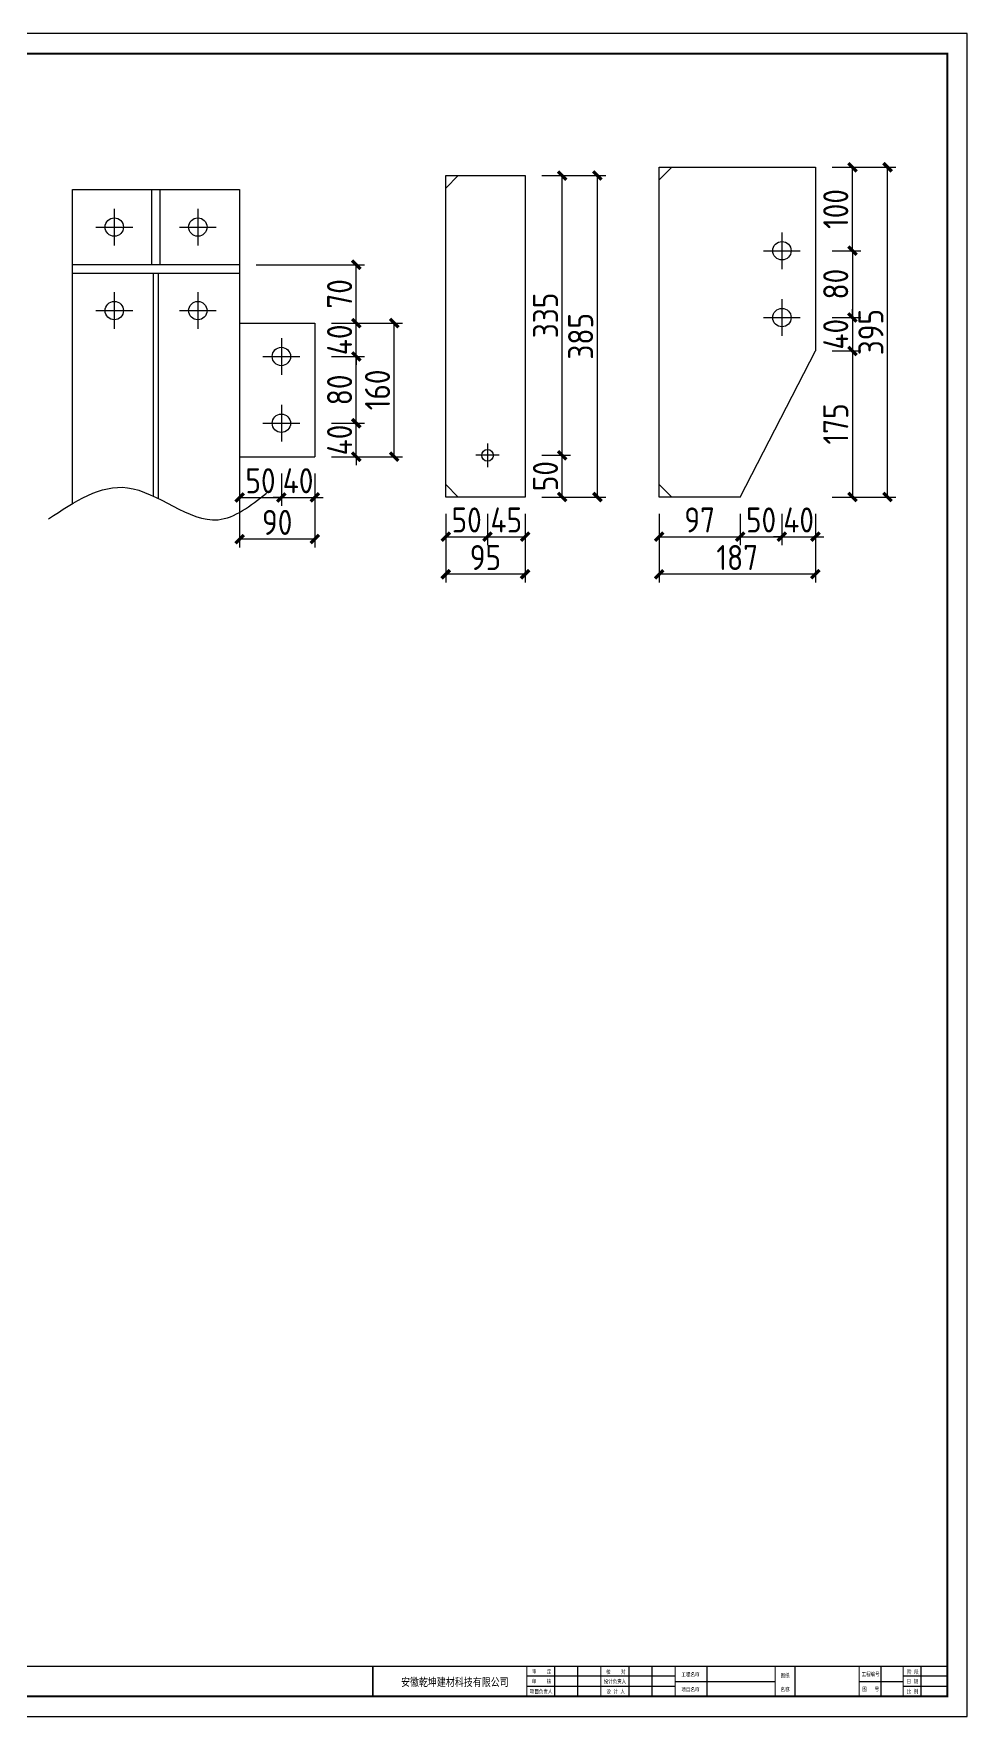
# Model space of a CAD drawing. Extents: x -41778 to 305453, y -85562 to 95360.
# Drawn here: x 150394 to 161572, y -58227 to -38070 of the extents above; entities that cross this region are included whole.
import ezdxf

# ---------------------------------------------------------------- set-up
doc = ezdxf.new("R2010")
doc.units = 0
doc.header["$LTSCALE"] = 1000
doc.header["$MEASUREMENT"] = 0
doc.layers.add('_TCH_MASK', color=7, linetype='Continuous')
doc.layers.add('PUB_TITLE', color=4, linetype='Continuous')
doc.styles.get("Standard").update_dxf_attribs({"font": 'gbenor.shx', "bigfont": 'gbcbig.shx'})
doc.styles.add('图框', font='')
doc.styles.get('图框').set_extended_font_data('SimSun')
doc.dimstyles.get("Standard").update_dxf_attribs({"dimscale": 100, "dimtxt": 3.5, "dimasz": 1, "dimexe": 2.5, "dimexo": 3, "dimgap": 1.5, "dimtad": 1, "dimdec": 0, "dimzin": 0, "dimdsep": 46, "dimtxsty": 'Standard', "dimblk": 'ARCHTICK', "dimcen": 0.09, "dimadec": 0, "dimazin": 0, "dimtfac": 1, "dimtdec": 0, "dimtix": 1, "dimtmove": 2, "dimatfit": 3, "dimfxl": 1, "dimtolj": 1, "dimtzin": 0, "dimarcsym": 0})

# ---------------------------------------------------------------- blocks, each defined once
blk = doc.blocks.new('$titleblk$00000095')
for p, q in [((-150, 20), (-150, 0)), ((-150, 20), (0, 20)), ((-125, 20), (-125, 0)), ((-100, 20), (-100, 0)), ((-75, 20), (-75, 0)), ((-75, 20), (-75, 0)), ((-50, 20), (-50, 0)), ((-25, 20), (-25, 0)), ((0, 20), (0, 0)), ((-150, 15), (-75, 15)), ((-150, 10), (-75, 10)), ((-75, 15), (0, 15)), ((-75, 10), (0, 10)), ((-150, 5), (-75, 5)), ((-75, 5), (0, 5))]:
    blk.add_line(p, q)
at = {"width": 0.8}
for s, p in [('建   筑', (-146.45, 15.65)), ('暖  通', (-70.35, 15.73)), ('结   构', (-146.45, 10.91)), ('电   气', (-146.45, 5.65)), ('给 排 水', (-71.03, 10.9)), ('工   艺', (-70.35, 6.13)), ('通   讯', (-146.45, 0.88)), ('自   控', (-70.35, 1.24))]:
    blk.add_text(s, height=3.509, dxfattribs=at).set_placement(p)
blk = doc.blocks.new('新块')
for p, q in [((-5840, 800), (-8800, 800)), ((-8240, 400), (-8240, 1000)), ((-7780, 400), (-7780, 1000)), ((-6760, 400), (-6760, 1000)), ((-6300, 400), (-6300, 1000)), ((-5840, 700), (-3840, 700)), ((-5200, 400), (-5200, 1000)), ((-3440, 400), (-3440, 1000)), ((-2160, 700), (-1280, 700)), ((-1720, 400), (-1720, 1000)), ((-400, 800), (-1280, 800)), ((-920, 400), (-920, 1000)), ((-400, 400), (-400, 1000)), ((-5840, 600), (-8800, 600)), ((-400, 600), (-1280, 600))]:
    blk.add_line(p, q)
for points, const_width in [([(-11880, 400), (-11880, 1000), (-400, 1000)], 32), ([(-8800, 400), (-8800, 1000)], 20), ([(-7320, 400), (-7320, 1000)], 20), ([(-5840, 400), (-5840, 1000)], 20), ([(-3840, 400), (-3840, 1000)], 20), ([(-2160, 400), (-2160, 1000)], 20), ([(-1280, 400), (-1280, 1000)], 20)]:
    blk.add_lwpolyline(points, dxfattribs=dict(const_width=const_width))
at = {"layer": 'PUB_TITLE'}
blk.add_lwpolyline([(-47560, 0), (0, 0), (0, 33640), (-47560, 33640)], close=True, dxfattribs=at)
at = {"layer": 'PUB_TITLE', "const_width": 40}
blk.add_lwpolyline([(-46560, 400), (-400, 400), (-400, 33240), (-46560, 33240)], close=True, dxfattribs=at)
at = {"layer": 'PUB_TITLE', "const_width": 32}
blk.add_lwpolyline([(-400, 1000), (-46560, 1000)], dxfattribs=at)
at = {"layer": 'PUB_TITLE', "xscale": 40, "yscale": 40, "zscale": 40, "rotation": 90}
blk.add_blockref('$titleblk$00000095', (-46560, 33240), dxfattribs=at)
at = {"style": '图框', "width": 0.8}
for s, height, p in [('安徽乾坤建材科技有限公司', 160, (-11315, 604)), ('审    核', 80, (-8702, 659)), ('审    定', 80, (-8701, 854)), ('设计负责人', 80, (-7265, 659)), ('校    对', 80, (-7217, 851)), ('工程名称', 80, (-5712, 794)), ('图纸', 80, (-3732, 778)), ('工程编号', 80, (-2112, 803)), ('阶 段', 80, (-1205, 851)), ('日 期', 80, (-1212, 659)), ('项目负责人', 80, (-8739, 457)), ('设 计 人', 80, (-7213, 457)), ('项目名称', 80, (-5712, 494)), ('名称', 80, (-3732, 498)), ('图   号', 80, (-2098, 504)), ('比 例', 80, (-1211, 457))]:
    blk.add_text(s, height=height, dxfattribs=at).set_placement(p)
for tag, p in [('审定人', (-8147, 838)), ('审核人', (-8147, 641)), ('设计负责人', (-6745, 649)), ('校对', (-6621, 837)), ('工程名称', (-5026, 781)), ('图名', (-3347, 649)), ('日期', (-905, 632)), ('阶段', (-810, 832)), ('项目负责人', (-8228, 444)), ('设计人', (-6659, 447)), ('项目名称', (-5026, 479)), ('图号', (-1657, 502)), ('比例', (-810, 446))]:
    blk.add_attdef(tag, p, '', height=120)
blk = doc.blocks.new('_ArchTick')
at = {"color": 0, "linetype": 'ByBlock', "const_width": 0.4}
blk.add_lwpolyline([(-0.5, -0.5), (0.5, 0.5)], dxfattribs=at)
blk = doc.blocks.new('*D391')
at = {"layer": '_TCH_MASK', "color": 0, "lineweight": -2}
for p, q in [((155328, -43821), (155328, -44196)), ((155828, -43821), (155828, -44196)), ((155328, -44096), (155828, -44096))]:
    blk.add_line(p, q, dxfattribs=at)
at = {"layer": 'Defpoints', "color": 0}
for p in [(155328, -43621), (155828, -43621), (155828, -44096)]:
    blk.add_point(p, dxfattribs=at)
at = {"layer": '_TCH_MASK', "color": 0, "lineweight": -2, "xscale": 100, "yscale": 100, "zscale": 100, "rotation": 180}
blk.add_blockref('_ArchTick', (155328, -44096), dxfattribs=at)
at = {"layer": '_TCH_MASK', "color": 0, "lineweight": -2, "xscale": 100, "yscale": 100, "zscale": 100}
blk.add_blockref('_ArchTick', (155828, -44096), dxfattribs=at)
at = {"layer": '_TCH_MASK', "color": 0, "lineweight": 15, "insert": (155578, -43896), "char_height": 300, "attachment_point": 5}
blk.add_mtext('\\A1;50', dxfattribs=at)
blk = doc.blocks.new('*D392')
at = {"layer": '_TCH_MASK', "color": 0, "lineweight": -2}
for p, q in [((155828, -43821), (155828, -44196)), ((156278, -43821), (156278, -44196)), ((155828, -44096), (156278, -44096))]:
    blk.add_line(p, q, dxfattribs=at)
at = {"layer": 'Defpoints', "color": 0}
for p in [(155828, -43621), (156278, -43621), (156278, -44096)]:
    blk.add_point(p, dxfattribs=at)
at = {"layer": '_TCH_MASK', "color": 0, "lineweight": -2, "xscale": 100, "yscale": 100, "zscale": 100, "rotation": 180}
blk.add_blockref('_ArchTick', (155828, -44096), dxfattribs=at)
at = {"layer": '_TCH_MASK', "color": 0, "lineweight": -2, "xscale": 100, "yscale": 100, "zscale": 100}
blk.add_blockref('_ArchTick', (156278, -44096), dxfattribs=at)
at = {"layer": '_TCH_MASK', "color": 0, "lineweight": 15, "insert": (156053, -43896), "char_height": 300, "attachment_point": 5}
blk.add_mtext('\\A1;45', dxfattribs=at)
blk = doc.blocks.new('*D393')
at = {"layer": '_TCH_MASK', "color": 0, "lineweight": -2}
for p, q in [((155328, -43821), (155328, -44646)), ((156278, -43821), (156278, -44646)), ((156278, -44546), (155328, -44546))]:
    blk.add_line(p, q, dxfattribs=at)
at = {"layer": 'Defpoints', "color": 0}
for p in [(155328, -43621), (156278, -43621), (155328, -44546)]:
    blk.add_point(p, dxfattribs=at)
at = {"layer": '_TCH_MASK', "color": 0, "lineweight": -2, "xscale": 100, "yscale": 100, "zscale": 100, "rotation": 180}
blk.add_blockref('_ArchTick', (155328, -44546), dxfattribs=at)
at = {"layer": '_TCH_MASK', "color": 0, "lineweight": -2, "xscale": 100, "yscale": 100, "zscale": 100}
blk.add_blockref('_ArchTick', (156278, -44546), dxfattribs=at)
at = {"layer": '_TCH_MASK', "color": 0, "lineweight": 15, "insert": (155803, -44346), "char_height": 300, "attachment_point": 5}
blk.add_mtext('\\A1;95', dxfattribs=at)
blk = doc.blocks.new('*D390')
at = {"layer": '_TCH_MASK', "color": 0, "lineweight": -2}
for p, q in [((156478, -43121), (156822, -43121)), ((156722, -43621), (156722, -43121)), ((156478, -43621), (156822, -43621))]:
    blk.add_line(p, q, dxfattribs=at)
at = {"layer": 'Defpoints', "color": 0}
for p in [(156278, -43121), (156722, -43121), (156278, -43621)]:
    blk.add_point(p, dxfattribs=at)
at = {"layer": '_TCH_MASK', "color": 0, "lineweight": -2, "xscale": 100, "yscale": 100, "zscale": 100}
for p, rotation in [((156722, -43121), 90), ((156722, -43621), 270)]:
    blk.add_blockref('_ArchTick', p, dxfattribs=dict(at, rotation=rotation))
at = {"layer": '_TCH_MASK', "color": 0, "lineweight": 15, "insert": (156522, -43371), "char_height": 300, "attachment_point": 5, "rotation": 90}
blk.add_mtext('\\A1;50', dxfattribs=at)
blk = doc.blocks.new('*D394')
at = {"layer": '_TCH_MASK', "color": 0, "lineweight": -2}
for p, q in [((156478, -39771), (156822, -39771)), ((156722, -43121), (156722, -39771)), ((156478, -43121), (156822, -43121))]:
    blk.add_line(p, q, dxfattribs=at)
at = {"layer": 'Defpoints', "color": 0}
for p in [(156278, -39771), (156722, -39771), (156278, -43121)]:
    blk.add_point(p, dxfattribs=at)
at = {"layer": '_TCH_MASK', "color": 0, "lineweight": -2, "xscale": 100, "yscale": 100, "zscale": 100}
for p, rotation in [((156722, -39771), 90), ((156722, -43121), 270)]:
    blk.add_blockref('_ArchTick', p, dxfattribs=dict(at, rotation=rotation))
at = {"layer": '_TCH_MASK', "color": 0, "lineweight": 15, "insert": (156522, -41446), "char_height": 300, "attachment_point": 5, "rotation": 90}
blk.add_mtext('\\A1;335', dxfattribs=at)
blk = doc.blocks.new('*D395')
at = {"layer": '_TCH_MASK', "color": 0, "lineweight": -2}
for p, q in [((156478, -39771), (157243, -39771)), ((157143, -43621), (157143, -39771)), ((156478, -43621), (157243, -43621))]:
    blk.add_line(p, q, dxfattribs=at)
at = {"layer": 'Defpoints', "color": 0}
for p in [(156278, -39771), (157143, -39771), (156278, -43621)]:
    blk.add_point(p, dxfattribs=at)
at = {"layer": '_TCH_MASK', "color": 0, "lineweight": -2, "xscale": 100, "yscale": 100, "zscale": 100}
for p, rotation in [((157143, -39771), 90), ((157143, -43621), 270)]:
    blk.add_blockref('_ArchTick', p, dxfattribs=dict(at, rotation=rotation))
at = {"layer": '_TCH_MASK', "color": 0, "lineweight": 15, "insert": (156943, -41696), "char_height": 300, "attachment_point": 5, "rotation": 90}
blk.add_mtext('\\A1;385', dxfattribs=at)
blk = doc.blocks.new('*D396')
at = {"layer": '_TCH_MASK', "color": 0, "lineweight": -2}
for p, q in [((157883, -43821), (157883, -44196)), ((158853, -43821), (158853, -44196)), ((157883, -44096), (158853, -44096))]:
    blk.add_line(p, q, dxfattribs=at)
at = {"layer": 'Defpoints', "color": 0}
for p in [(157883, -43621), (158853, -43621), (158853, -44096)]:
    blk.add_point(p, dxfattribs=at)
at = {"layer": '_TCH_MASK', "color": 0, "lineweight": -2, "xscale": 100, "yscale": 100, "zscale": 100, "rotation": 180}
blk.add_blockref('_ArchTick', (157883, -44096), dxfattribs=at)
at = {"layer": '_TCH_MASK', "color": 0, "lineweight": -2, "xscale": 100, "yscale": 100, "zscale": 100}
blk.add_blockref('_ArchTick', (158853, -44096), dxfattribs=at)
at = {"layer": '_TCH_MASK', "color": 0, "lineweight": 15, "insert": (158368, -43896), "char_height": 300, "attachment_point": 5}
blk.add_mtext('\\A1;97', dxfattribs=at)
blk = doc.blocks.new('*D397')
at = {"layer": '_TCH_MASK', "color": 0, "lineweight": -2}
for p, q in [((158853, -43821), (158853, -44196)), ((159353, -43821), (159353, -44196)), ((158853, -44096), (159353, -44096))]:
    blk.add_line(p, q, dxfattribs=at)
at = {"layer": 'Defpoints', "color": 0}
for p in [(158853, -43621), (159353, -43621), (159353, -44096)]:
    blk.add_point(p, dxfattribs=at)
at = {"layer": '_TCH_MASK', "color": 0, "lineweight": -2, "xscale": 100, "yscale": 100, "zscale": 100, "rotation": 180}
blk.add_blockref('_ArchTick', (158853, -44096), dxfattribs=at)
at = {"layer": '_TCH_MASK', "color": 0, "lineweight": -2, "xscale": 100, "yscale": 100, "zscale": 100}
blk.add_blockref('_ArchTick', (159353, -44096), dxfattribs=at)
at = {"layer": '_TCH_MASK', "color": 0, "lineweight": 15, "insert": (159103, -43896), "char_height": 300, "attachment_point": 5}
blk.add_mtext('\\A1;50', dxfattribs=at)
blk = doc.blocks.new('*D398')
at = {"layer": '_TCH_MASK', "color": 0, "lineweight": -2}
for p, q in [((157883, -43821), (157883, -44646)), ((159753, -43821), (159753, -44646)), ((159753, -44546), (157883, -44546))]:
    blk.add_line(p, q, dxfattribs=at)
at = {"layer": 'Defpoints', "color": 0}
for p in [(157883, -43621), (159753, -43621), (157883, -44546)]:
    blk.add_point(p, dxfattribs=at)
at = {"layer": '_TCH_MASK', "color": 0, "lineweight": -2, "xscale": 100, "yscale": 100, "zscale": 100, "rotation": 180}
blk.add_blockref('_ArchTick', (157883, -44546), dxfattribs=at)
at = {"layer": '_TCH_MASK', "color": 0, "lineweight": -2, "xscale": 100, "yscale": 100, "zscale": 100}
blk.add_blockref('_ArchTick', (159753, -44546), dxfattribs=at)
at = {"layer": '_TCH_MASK', "color": 0, "lineweight": 15, "insert": (158818, -44346), "char_height": 300, "attachment_point": 5}
blk.add_mtext('\\A1;187', dxfattribs=at)
blk = doc.blocks.new('*D399')
at = {"layer": '_TCH_MASK', "color": 0, "lineweight": -2}
for p, q in [((159953, -39671), (160297, -39671)), ((160197, -40671), (160197, -39671)), ((159953, -40671), (160297, -40671))]:
    blk.add_line(p, q, dxfattribs=at)
at = {"layer": 'Defpoints', "color": 0}
for p in [(159753, -39671), (160197, -39671), (159753, -40671)]:
    blk.add_point(p, dxfattribs=at)
at = {"layer": '_TCH_MASK', "color": 0, "lineweight": -2, "xscale": 100, "yscale": 100, "zscale": 100}
for p, rotation in [((160197, -39671), 90), ((160197, -40671), 270)]:
    blk.add_blockref('_ArchTick', p, dxfattribs=dict(at, rotation=rotation))
at = {"layer": '_TCH_MASK', "color": 0, "lineweight": 15, "insert": (159997, -40171), "char_height": 300, "attachment_point": 5, "rotation": 90}
blk.add_mtext('\\A1;100', dxfattribs=at)
blk = doc.blocks.new('*D400')
at = {"layer": '_TCH_MASK', "color": 0, "lineweight": -2}
for p, q in [((159953, -39671), (160718, -39671)), ((160618, -43621), (160618, -39671)), ((159953, -43621), (160718, -43621))]:
    blk.add_line(p, q, dxfattribs=at)
at = {"layer": 'Defpoints', "color": 0}
for p in [(159753, -39671), (160618, -39671), (159753, -43621)]:
    blk.add_point(p, dxfattribs=at)
at = {"layer": '_TCH_MASK', "color": 0, "lineweight": -2, "xscale": 100, "yscale": 100, "zscale": 100}
for p, rotation in [((160618, -39671), 90), ((160618, -43621), 270)]:
    blk.add_blockref('_ArchTick', p, dxfattribs=dict(at, rotation=rotation))
at = {"layer": '_TCH_MASK', "color": 0, "lineweight": 15, "insert": (160418, -41646), "char_height": 300, "attachment_point": 5, "rotation": 90}
blk.add_mtext('\\A1;395', dxfattribs=at)
blk = doc.blocks.new('*D401')
at = {"layer": '_TCH_MASK', "color": 0, "lineweight": -2}
for p, q in [((159953, -40671), (160297, -40671)), ((160197, -40671), (160197, -41471)), ((159953, -41471), (160297, -41471))]:
    blk.add_line(p, q, dxfattribs=at)
at = {"layer": 'Defpoints', "color": 0}
for p in [(159753, -40671), (159753, -41471), (160197, -41471)]:
    blk.add_point(p, dxfattribs=at)
at = {"layer": '_TCH_MASK', "color": 0, "lineweight": -2, "xscale": 100, "yscale": 100, "zscale": 100}
for p, rotation in [((160197, -40671), 90), ((160197, -41471), 270)]:
    blk.add_blockref('_ArchTick', p, dxfattribs=dict(at, rotation=rotation))
at = {"layer": '_TCH_MASK', "color": 0, "lineweight": 15, "insert": (159997, -41071), "char_height": 300, "attachment_point": 5, "rotation": 90}
blk.add_mtext('\\A1;80', dxfattribs=at)
blk = doc.blocks.new('*D402')
at = {"layer": '_TCH_MASK', "color": 0, "lineweight": -2}
for p, q in [((159953, -41471), (160297, -41471)), ((160197, -41471), (160197, -41371)), ((160197, -41471), (160197, -41871)), ((159953, -41871), (160297, -41871)), ((160197, -41871), (160197, -41971))]:
    blk.add_line(p, q, dxfattribs=at)
at = {"layer": 'Defpoints', "color": 0}
for p in [(159753, -41471), (159753, -41871), (160197, -41871)]:
    blk.add_point(p, dxfattribs=at)
at = {"layer": '_TCH_MASK', "color": 0, "lineweight": -2, "xscale": 100, "yscale": 100, "zscale": 100}
for p, rotation in [((160197, -41471), 270), ((160197, -41871), 90)]:
    blk.add_blockref('_ArchTick', p, dxfattribs=dict(at, rotation=rotation))
at = {"layer": '_TCH_MASK', "color": 0, "lineweight": 15, "insert": (159997, -41671), "char_height": 300, "attachment_point": 5, "rotation": 90}
blk.add_mtext('\\A1;40', dxfattribs=at)
blk = doc.blocks.new('*D403')
at = {"layer": '_TCH_MASK', "color": 0, "lineweight": -2}
for p, q in [((159953, -41871), (160297, -41871)), ((160197, -41871), (160197, -43621)), ((159953, -43621), (160297, -43621))]:
    blk.add_line(p, q, dxfattribs=at)
at = {"layer": 'Defpoints', "color": 0}
for p in [(159753, -41871), (159753, -43621), (160197, -43621)]:
    blk.add_point(p, dxfattribs=at)
at = {"layer": '_TCH_MASK', "color": 0, "lineweight": -2, "xscale": 100, "yscale": 100, "zscale": 100}
for p, rotation in [((160197, -41871), 90), ((160197, -43621), 270)]:
    blk.add_blockref('_ArchTick', p, dxfattribs=dict(at, rotation=rotation))
at = {"layer": '_TCH_MASK', "color": 0, "lineweight": 15, "insert": (159997, -42746), "char_height": 300, "attachment_point": 5, "rotation": 90}
blk.add_mtext('\\A1;175', dxfattribs=at)
blk = doc.blocks.new('*D404')
at = {"layer": '_TCH_MASK', "color": 0, "lineweight": -2}
for p, q in [((159353, -43821), (159353, -44196)), ((159753, -43821), (159753, -44196)), ((159353, -44096), (159253, -44096)), ((159353, -44096), (159753, -44096)), ((159753, -44096), (159853, -44096))]:
    blk.add_line(p, q, dxfattribs=at)
at = {"layer": 'Defpoints', "color": 0}
for p in [(159353, -43621), (159753, -43621), (159753, -44096)]:
    blk.add_point(p, dxfattribs=at)
at = {"layer": '_TCH_MASK', "color": 0, "lineweight": -2, "xscale": 100, "yscale": 100, "zscale": 100}
blk.add_blockref('_ArchTick', (159353, -44096), dxfattribs=at)
at = {"layer": '_TCH_MASK', "color": 0, "lineweight": -2, "xscale": 100, "yscale": 100, "zscale": 100, "rotation": 180}
blk.add_blockref('_ArchTick', (159753, -44096), dxfattribs=at)
at = {"layer": '_TCH_MASK', "color": 0, "lineweight": 15, "insert": (159553, -43896), "char_height": 300, "attachment_point": 5}
blk.add_mtext('\\A1;40', dxfattribs=at)
blk = doc.blocks.new('*D405')
at = {"layer": '_TCH_MASK', "color": 0, "lineweight": -2}
for p, q in [((152860, -43338), (152860, -43726)), ((153360, -43338), (153360, -43726)), ((152860, -43626), (153360, -43626))]:
    blk.add_line(p, q, dxfattribs=at)
at = {"layer": 'Defpoints', "color": 0}
for p in [(152860, -43138), (153360, -43138), (153360, -43626)]:
    blk.add_point(p, dxfattribs=at)
at = {"layer": '_TCH_MASK', "color": 0, "lineweight": -2, "xscale": 100, "yscale": 100, "zscale": 100, "rotation": 180}
blk.add_blockref('_ArchTick', (152860, -43626), dxfattribs=at)
at = {"layer": '_TCH_MASK', "color": 0, "lineweight": -2, "xscale": 100, "yscale": 100, "zscale": 100}
blk.add_blockref('_ArchTick', (153360, -43626), dxfattribs=at)
at = {"layer": '_TCH_MASK', "color": 0, "lineweight": 15, "insert": (153110, -43426), "char_height": 300, "attachment_point": 5}
blk.add_mtext('\\A1;50', dxfattribs=at)
blk = doc.blocks.new('*D406')
at = {"layer": '_TCH_MASK', "color": 0, "lineweight": -2}
for p, q in [((153360, -43338), (153360, -43726)), ((153760, -43338), (153760, -43726)), ((153360, -43626), (153260, -43626)), ((153360, -43626), (153760, -43626)), ((153760, -43626), (153860, -43626))]:
    blk.add_line(p, q, dxfattribs=at)
at = {"layer": 'Defpoints', "color": 0}
for p in [(153360, -43138), (153760, -43138), (153760, -43626)]:
    blk.add_point(p, dxfattribs=at)
at = {"layer": '_TCH_MASK', "color": 0, "lineweight": -2, "xscale": 100, "yscale": 100, "zscale": 100}
blk.add_blockref('_ArchTick', (153360, -43626), dxfattribs=at)
at = {"layer": '_TCH_MASK', "color": 0, "lineweight": -2, "xscale": 100, "yscale": 100, "zscale": 100, "rotation": 180}
blk.add_blockref('_ArchTick', (153760, -43626), dxfattribs=at)
at = {"layer": '_TCH_MASK', "color": 0, "lineweight": 15, "insert": (153560, -43426), "char_height": 300, "attachment_point": 5}
blk.add_mtext('\\A1;40', dxfattribs=at)
blk = doc.blocks.new('*D407')
at = {"layer": '_TCH_MASK', "color": 0, "lineweight": -2}
for p, q in [((152860, -43338), (152860, -44225)), ((153760, -43338), (153760, -44225)), ((153760, -44125), (152860, -44125))]:
    blk.add_line(p, q, dxfattribs=at)
at = {"layer": 'Defpoints', "color": 0}
for p in [(152860, -43138), (153760, -43138), (152860, -44125)]:
    blk.add_point(p, dxfattribs=at)
at = {"layer": '_TCH_MASK', "color": 0, "lineweight": -2, "xscale": 100, "yscale": 100, "zscale": 100, "rotation": 180}
blk.add_blockref('_ArchTick', (152860, -44125), dxfattribs=at)
at = {"layer": '_TCH_MASK', "color": 0, "lineweight": -2, "xscale": 100, "yscale": 100, "zscale": 100}
blk.add_blockref('_ArchTick', (153760, -44125), dxfattribs=at)
at = {"layer": '_TCH_MASK', "color": 0, "lineweight": 15, "insert": (153310, -43925), "char_height": 300, "attachment_point": 5}
blk.add_mtext('\\A1;90', dxfattribs=at)
blk = doc.blocks.new('*D408')
at = {"layer": '_TCH_MASK', "color": 0, "lineweight": -2}
for p, q in [((154257, -42738), (154257, -42638)), ((153960, -42738), (154357, -42738)), ((154257, -43138), (154257, -42738)), ((153960, -43138), (154357, -43138)), ((154257, -43138), (154257, -43238))]:
    blk.add_line(p, q, dxfattribs=at)
at = {"layer": 'Defpoints', "color": 0}
for p in [(153760, -42738), (154257, -42738), (153760, -43138)]:
    blk.add_point(p, dxfattribs=at)
at = {"layer": '_TCH_MASK', "color": 0, "lineweight": -2, "xscale": 100, "yscale": 100, "zscale": 100}
for p, rotation in [((154257, -42738), 270), ((154257, -43138), 90)]:
    blk.add_blockref('_ArchTick', p, dxfattribs=dict(at, rotation=rotation))
at = {"layer": '_TCH_MASK', "color": 0, "lineweight": 15, "insert": (154057, -42938), "char_height": 300, "attachment_point": 5, "rotation": 90}
blk.add_mtext('\\A1;40', dxfattribs=at)
blk = doc.blocks.new('*D409')
at = {"layer": '_TCH_MASK', "color": 0, "lineweight": -2}
for p, q in [((153960, -41938), (154357, -41938)), ((154257, -42738), (154257, -41938)), ((153960, -42738), (154357, -42738))]:
    blk.add_line(p, q, dxfattribs=at)
at = {"layer": 'Defpoints', "color": 0}
for p in [(153760, -41938), (154257, -41938), (153760, -42738)]:
    blk.add_point(p, dxfattribs=at)
at = {"layer": '_TCH_MASK', "color": 0, "lineweight": -2, "xscale": 100, "yscale": 100, "zscale": 100}
for p, rotation in [((154257, -41938), 90), ((154257, -42738), 270)]:
    blk.add_blockref('_ArchTick', p, dxfattribs=dict(at, rotation=rotation))
at = {"layer": '_TCH_MASK', "color": 0, "lineweight": 15, "insert": (154057, -42338), "char_height": 300, "attachment_point": 5, "rotation": 90}
blk.add_mtext('\\A1;80', dxfattribs=at)
blk = doc.blocks.new('*D410')
at = {"layer": '_TCH_MASK', "color": 0, "lineweight": -2}
for p, q in [((154257, -41538), (154257, -41438)), ((153960, -41538), (154357, -41538)), ((154257, -41938), (154257, -41538)), ((153960, -41938), (154357, -41938)), ((154257, -41938), (154257, -42038))]:
    blk.add_line(p, q, dxfattribs=at)
at = {"layer": 'Defpoints', "color": 0}
for p in [(153760, -41538), (154257, -41538), (153760, -41938)]:
    blk.add_point(p, dxfattribs=at)
at = {"layer": '_TCH_MASK', "color": 0, "lineweight": -2, "xscale": 100, "yscale": 100, "zscale": 100}
for p, rotation in [((154257, -41538), 270), ((154257, -41938), 90)]:
    blk.add_blockref('_ArchTick', p, dxfattribs=dict(at, rotation=rotation))
at = {"layer": '_TCH_MASK', "color": 0, "lineweight": 15, "insert": (154057, -41738), "char_height": 300, "attachment_point": 5, "rotation": 90}
blk.add_mtext('\\A1;40', dxfattribs=at)
blk = doc.blocks.new('*D411')
at = {"layer": '_TCH_MASK', "color": 0, "lineweight": -2}
for p, q in [((153960, -41538), (154811, -41538)), ((154711, -43138), (154711, -41538)), ((153960, -43138), (154811, -43138))]:
    blk.add_line(p, q, dxfattribs=at)
at = {"layer": 'Defpoints', "color": 0}
for p in [(153760, -41538), (154711, -41538), (153760, -43138)]:
    blk.add_point(p, dxfattribs=at)
at = {"layer": '_TCH_MASK', "color": 0, "lineweight": -2, "xscale": 100, "yscale": 100, "zscale": 100}
for p, rotation in [((154711, -41538), 90), ((154711, -43138), 270)]:
    blk.add_blockref('_ArchTick', p, dxfattribs=dict(at, rotation=rotation))
at = {"layer": '_TCH_MASK', "color": 0, "lineweight": 15, "insert": (154511, -42338), "char_height": 300, "attachment_point": 5, "rotation": 90}
blk.add_mtext('\\A1;160', dxfattribs=at)
blk = doc.blocks.new('*D412')
at = {"layer": '_TCH_MASK', "color": 0, "lineweight": -2}
for p, q in [((153060, -40838), (154357, -40838)), ((154257, -41538), (154257, -40838)), ((153960, -41538), (154357, -41538))]:
    blk.add_line(p, q, dxfattribs=at)
at = {"layer": 'Defpoints', "color": 0}
for p in [(152860, -40838), (154257, -40838), (153760, -41538)]:
    blk.add_point(p, dxfattribs=at)
at = {"layer": '_TCH_MASK', "color": 0, "lineweight": -2, "xscale": 100, "yscale": 100, "zscale": 100}
for p, rotation in [((154257, -40838), 90), ((154257, -41538), 270)]:
    blk.add_blockref('_ArchTick', p, dxfattribs=dict(at, rotation=rotation))
at = {"layer": '_TCH_MASK', "color": 0, "lineweight": 15, "insert": (154057, -41188), "char_height": 300, "attachment_point": 5, "rotation": 90}
blk.add_mtext('\\A1;70', dxfattribs=at)

msp = doc.modelspace()

# ---------------------------------------------------------------- linework, layer by layer
for p, q in [((157883, -39671.5), (159353, -39671.5)), ((157883, -43621.5), (157883, -39671.5)), ((158033, -39671.5), (157883, -39821.5)), ((159753, -39671.5), (159753, -41871.5)), ((155328.1, -39771.5), (156278.1, -39771.5)), ((155328.1, -43621.5), (155328.1, -39771.5)), ((155478.1, -39771.5), (155328.1, -39921.5)), ((156278.1, -39771.5), (156278.1, -43621.5)), ((150859.8, -39937.7), (152859.8, -39937.7)), ((150859.8, -43699.1), (150859.8, -39937.7)), ((151809.8, -40837.7), (151809.8, -39937.7)), ((151909.8, -40837.7), (151909.8, -39937.7)), ((152859.8, -39937.7), (152859.8, -43804.6)), ((151359.8, -40167.7), (151359.8, -40607.7)), ((152359.8, -40167.7), (152359.8, -40607.7)), ((151139.8, -40387.7), (151579.8, -40387.7)), ((152139.8, -40387.7), (152579.8, -40387.7)), ((159353, -40451.5), (159353, -40891.5)), ((159133, -40671.5), (159573, -40671.5)), ((150859.8, -40837.7), (152859.8, -40837.7)), ((150859.8, -40937.7), (152859.8, -40937.7)), ((151829.8, -43611.4), (151829.8, -40937.7)), ((151889.8, -43640.4), (151889.8, -40937.7)), ((151359.8, -41167.7), (151359.8, -41607.7)), ((152359.8, -41167.7), (152359.8, -41607.7)), ((159353, -41251.5), (159353, -41691.5)), ((151139.8, -41387.7), (151579.8, -41387.7)), ((152139.8, -41387.7), (152579.8, -41387.7)), ((159133, -41471.5), (159573, -41471.5)), ((152859.8, -41537.7), (153759.8, -41537.7)), ((153359.8, -41717.7), (153359.8, -42157.7)), ((153759.8, -41537.7), (153759.8, -43137.7)), ((153139.8, -41937.7), (153579.8, -41937.7)), ((153359.8, -42517.7), (153359.8, -42957.7)), ((153139.8, -42737.7), (153579.8, -42737.7)), ((155968.1, -43121.5), (155688.1, -43121.5)), ((155828.1, -42981.5), (155828.1, -43261.5)), ((152859.8, -43137.7), (153759.8, -43137.7)), ((155478.1, -43621.5), (155328.1, -43471.5)), ((158033, -43621.5), (157883, -43471.5)), ((156278.1, -43621.5), (155328.1, -43621.5)), ((158853, -43621.5), (157883, -43621.5))]:
    msp.add_line(p, q)
at = {"color": 2}
for p, q in [((159353, -39671.5), (159753, -39671.5)), ((158853, -43621.5), (159753, -41871.5))]:
    msp.add_line(p, q, dxfattribs=at)
for centre, radius in [((151359.8, -40387.7), 110), ((152359.8, -40387.7), 110), ((159353, -40671.5), 110), ((151359.8, -41387.7), 110), ((152359.8, -41387.7), 110), ((159353, -41471.5), 110), ((153359.8, -41937.7), 110), ((153359.8, -42737.7), 110), ((155828.1, -43121.5), 70)]:
    msp.add_circle(centre, radius)
msp.add_spline([(150573.8, -43881.9), (151516.6, -43509.5), (152602, -43892.9), (153183, -43575.2)], degree=3, dxfattribs=at)

# ---------------------------------------------------------------- block references
at = {"layer": '_TCH_MASK', "color": 0, "lineweight": 15, "xscale": 0.5991881125373766, "yscale": 0.5991881125373766, "zscale": 0.5991881126365302}
msp.add_blockref('新块', (161572.4, -58227.2), dxfattribs=at)

# ---------------------------------------------------------------- dimensions: what is measured, and where the dimension line sits
at = {"layer": '_TCH_MASK', "lineweight": 15}
for base, p1, p2, picture, middle in [((156722.4, -39771.5), (156278.1, -43121.5), (156278.1, -39771.5), '*D394', (156522.4, -41446.5)), ((157143.2, -39771.5), (156278.1, -43621.5), (156278.1, -39771.5), '*D395', (156943.2, -41696.5)), ((160197.3, -39671.5), (159753, -40671.5), (159753, -39671.5), '*D399', (159997.3, -40171.5)), ((160618.1, -39671.5), (159753, -43621.5), (159753, -39671.5), '*D400', (160418.1, -41646.5)), ((160197.3, -41471.5), (159753, -40671.5), (159753, -41471.5), '*D401', (159997.3, -41071.5)), ((154257.2, -40837.7), (153759.8, -41537.7), (152859.8, -40837.7), '*D412', (154057.2, -41187.7)), ((154257.2, -41537.7), (153759.8, -41937.7), (153759.8, -41537.7), '*D410', (154057.2, -41737.7)), ((154711, -41537.7), (153759.8, -43137.7), (153759.8, -41537.7), '*D411', (154511, -42337.7)), ((160197.3, -41871.5), (159753, -41471.5), (159753, -41871.5), '*D402', (159997.3, -41671.5)), ((154257.2, -41937.7), (153759.8, -42737.7), (153759.8, -41937.7), '*D409', (154057.2, -42337.7)), ((160197.3, -43621.5), (159753, -41871.5), (159753, -43621.5), '*D403', (159997.3, -42746.5)), ((154257.2, -42737.7), (153759.8, -43137.7), (153759.8, -42737.7), '*D408', (154057.2, -42937.7)), ((156722.4, -43121.5), (156278.1, -43621.5), (156278.1, -43121.5), '*D390', (156522.4, -43371.5))]:
    dim = msp.add_linear_dim(base=base, p1=p1, p2=p2, angle=90, dimstyle='Standard', override={"dimtxt": 3, "dimexe": 1, "dimexo": 2, "dimgap": 0.5, "dimlfac": 0.1}, dxfattribs=at)
    dim.commit()
    dim.dimension.update_dxf_attribs({"geometry": picture, "text_midpoint": middle})
for base, p1, p2, picture, middle in [((153359.8, -43625.7), (152859.8, -43137.7), (153359.8, -43137.7), '*D405', (153109.8, -43425.7)), ((152859.8, -44125), (153759.8, -43137.7), (152859.8, -43137.7), '*D407', (153309.8, -43925)), ((153759.8, -43625.7), (153359.8, -43137.7), (153759.8, -43137.7), '*D406', (153559.8, -43425.7)), ((155828.1, -44096.3), (155328.1, -43621.5), (155828.1, -43621.5), '*D391', (155578.1, -43896.3)), ((155328.1, -44546.1), (156278.1, -43621.5), (155328.1, -43621.5), '*D393', (155803.1, -44346.1)), ((156278.1, -44096.3), (155828.1, -43621.5), (156278.1, -43621.5), '*D392', (156053.1, -43896.3)), ((158853, -44096.3), (157883, -43621.5), (158853, -43621.5), '*D396', (158368, -43896.3)), ((157883, -44546.1), (159753, -43621.5), (157883, -43621.5), '*D398', (158818, -44346.1)), ((159353, -44096.3), (158853, -43621.5), (159353, -43621.5), '*D397', (159103, -43896.3)), ((159753, -44096.3), (159353, -43621.5), (159753, -43621.5), '*D404', (159553, -43896.3))]:
    dim = msp.add_linear_dim(base=base, p1=p1, p2=p2, dimstyle='Standard', override={"dimtxt": 3, "dimexe": 1, "dimexo": 2, "dimgap": 0.5, "dimlfac": 0.1}, dxfattribs=at)
    dim.commit()
    dim.dimension.update_dxf_attribs({"geometry": picture, "text_midpoint": middle})

doc.saveas('drawing.dxf')
